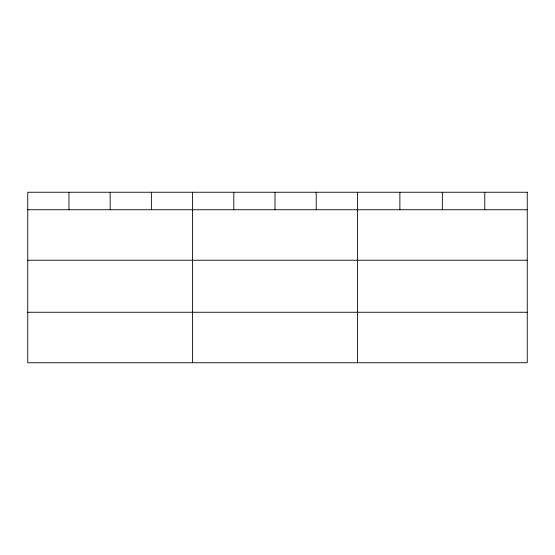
<?xml version="1.0" encoding="UTF-8"?>
<svg xmlns="http://www.w3.org/2000/svg" width="555" height="555" viewBox="0 0 555 555"><rect width="100%" height="100%" fill="white"/><g stroke="black" fill="none" stroke-linecap="round" stroke-linejoin="round"><path stroke-width="0.83" d="M27.75 209.748L527.25 209.748M27.75 260.24L527.25 260.24M27.75 312.264L527.25 312.264M484.792 192.245L484.792 209.748M442.335 192.245L442.335 209.748M399.877 192.245L399.877 209.748M357.42 192.245L357.42 362.755M316.211 192.245L316.211 209.748M275.002 192.245L275.002 209.748M233.794 192.245L233.794 209.748M192.585 192.245L192.585 362.755M151.376 192.245L151.376 209.748M110.168 192.245L110.168 209.748M68.959 192.245L68.959 209.748M527.25 192.245L27.75 192.245L27.75 362.755L527.25 362.755L527.25 192.245"/></g></svg>
